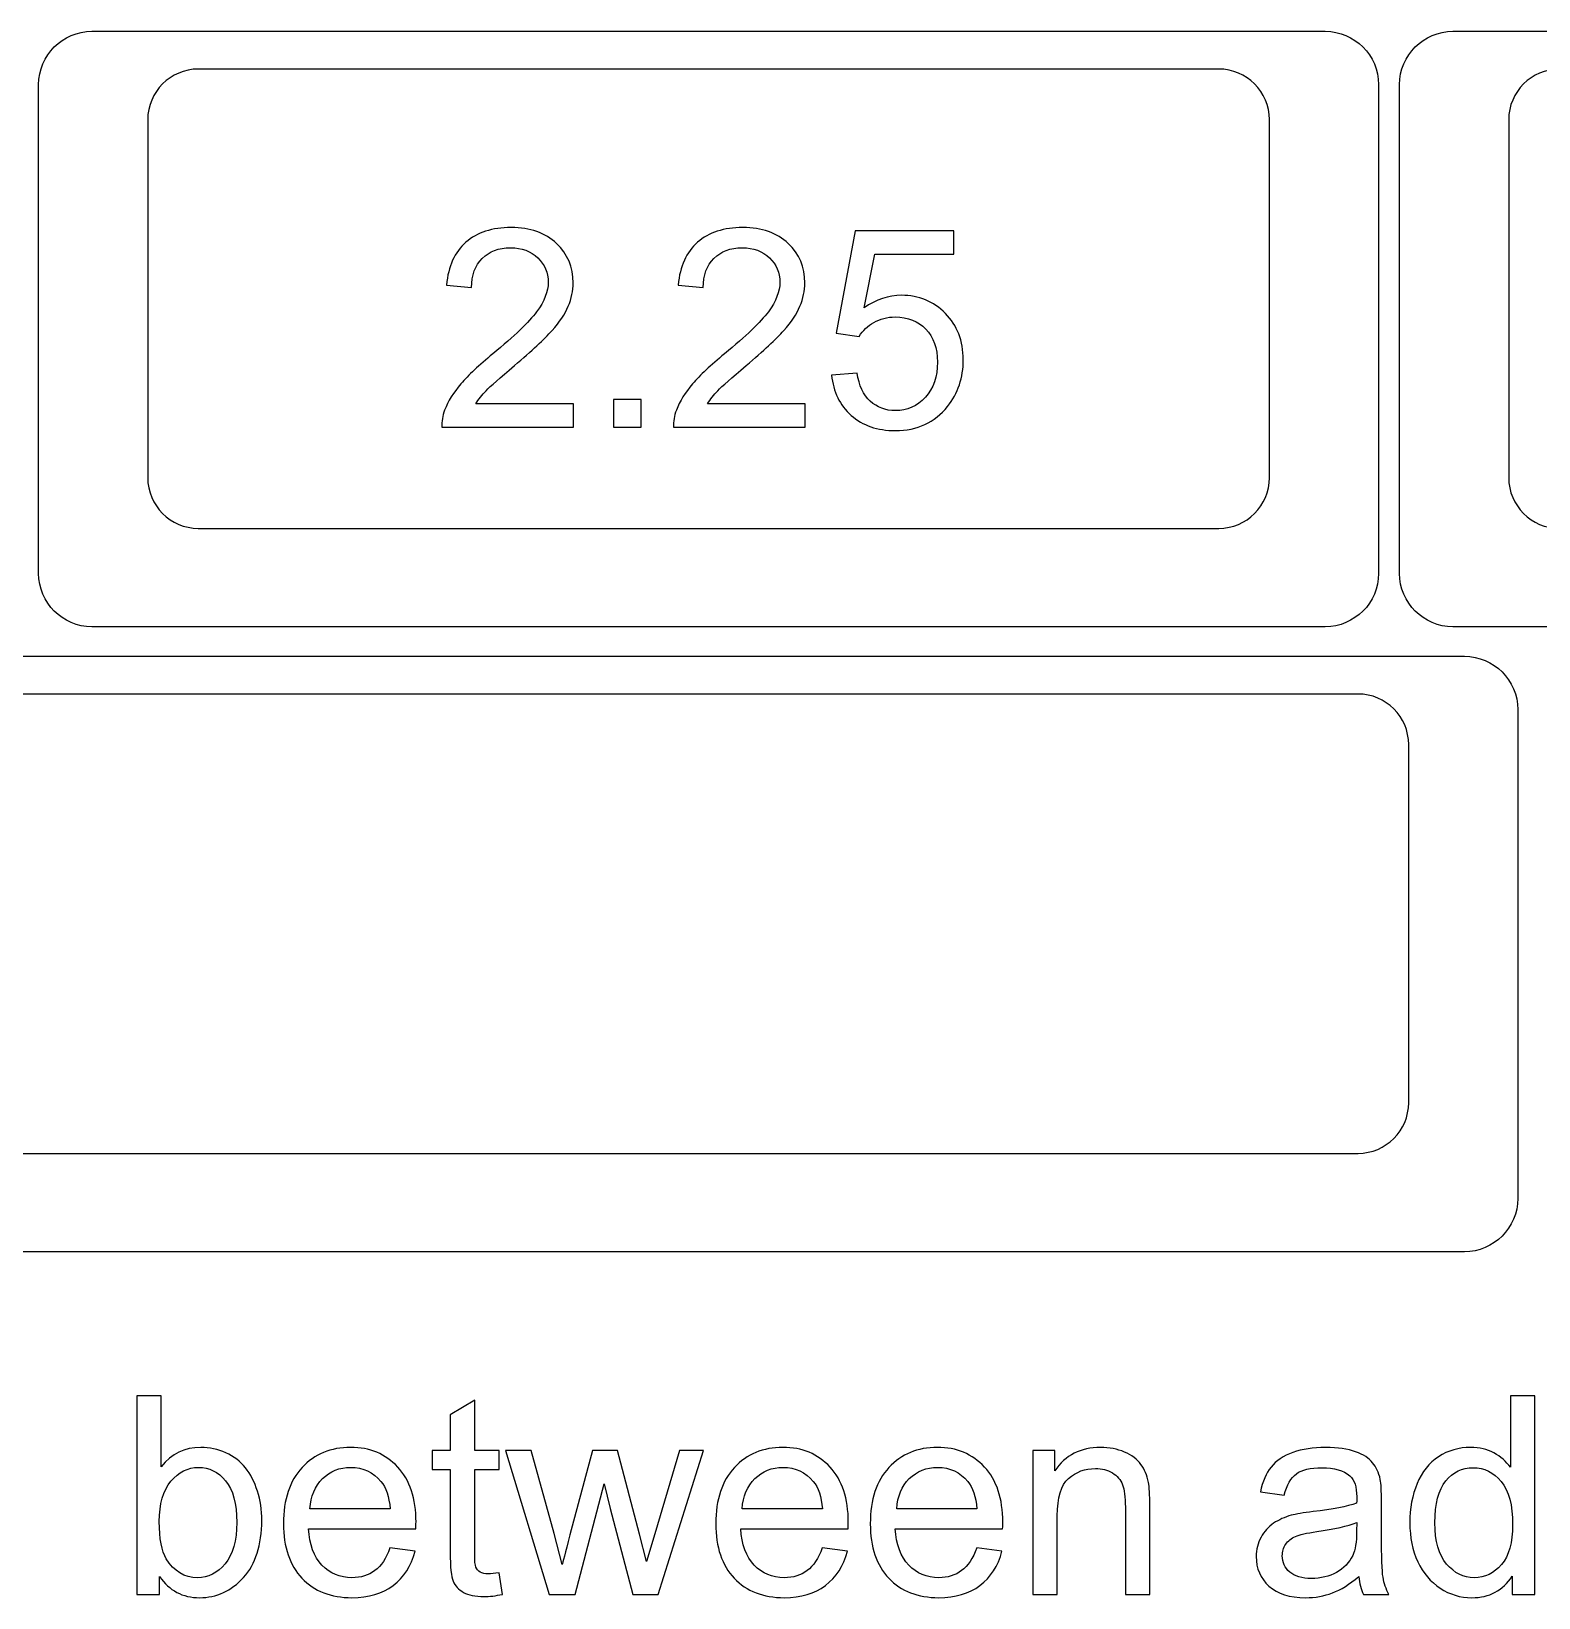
# Model space of a CAD drawing. Header units: millimetres. Extents: x -493 to 473, y -489 to 489.
# Drawn here: x 226.4 to 272.34, y 400.12 to 447.87 of the extents above; entities that cross this region are included whole.
import ezdxf

# ---------------------------------------------------------------- set-up
doc = ezdxf.new("R2010")
doc.units = ezdxf.units.MM
doc.header["$MEASUREMENT"] = 0
doc.layers.add('Layer 1', color=7, linetype='Continuous')

msp = doc.modelspace()

# ---------------------------------------------------------------- linework, layer by layer
at = {"layer": 'Layer 1', "color": 169}
for points in [[(228.251, 429.717), (228.251, 429.717), (265.8406, 429.717), (265.8406, 429.717), (265.8406, 429.717), (266.7338, 429.717), (267.4645, 430.4477), (267.4645, 431.3409), (267.4645, 431.3409), (267.4645, 431.3409), (267.4645, 446.2431), (267.4645, 446.2431), (267.4645, 446.2431), (267.4645, 447.1363), (266.7338, 447.867), (265.8406, 447.867), (265.8406, 447.867), (265.8406, 447.867), (228.251, 447.867), (228.251, 447.867), (228.251, 447.867), (227.3578, 447.867), (226.627, 447.1363), (226.627, 446.2431), (226.627, 446.2431), (226.627, 446.2431), (226.627, 431.3409), (226.627, 431.3409), (226.627, 431.3409), (226.627, 430.4477), (227.3578, 429.717), (228.251, 429.717)], [(269.7295, 429.717), (269.7295, 429.717), (311.8569, 429.717), (311.8569, 429.717), (311.8569, 429.717), (312.7501, 429.717), (313.4807, 430.4477), (313.4807, 431.3409), (313.4807, 431.3409), (313.4807, 431.3409), (313.4807, 446.2431), (313.4807, 446.2431), (313.4807, 446.2431), (313.4807, 447.1363), (312.7501, 447.867), (311.8569, 447.867), (311.8569, 447.867), (311.8569, 447.867), (269.7295, 447.867), (269.7295, 447.867), (269.7295, 447.867), (268.8363, 447.867), (268.1057, 447.1363), (268.1057, 446.2431), (268.1057, 446.2431), (268.1057, 446.2431), (268.1057, 431.3409), (268.1057, 431.3409), (268.1057, 431.3409), (268.1057, 430.4477), (268.8363, 429.717), (269.7295, 429.717)], [(159.8946, 410.667), (159.8946, 410.667), (270.0845, 410.667), (270.0845, 410.667), (270.0845, 410.667), (270.9774, 410.667), (271.7083, 411.3977), (271.7083, 412.2909), (271.7083, 412.2909), (271.7083, 412.2909), (271.7083, 427.1931), (271.7083, 427.1931), (271.7083, 427.1931), (271.7083, 428.0863), (270.9774, 428.817), (270.0845, 428.817), (270.0845, 428.817), (270.0845, 428.817), (159.8946, 428.817), (159.8946, 428.817), (159.8946, 428.817), (159.0018, 428.817), (158.2708, 428.0863), (158.2708, 427.1931), (158.2708, 427.1931), (158.2708, 427.1931), (158.2708, 412.2909), (158.2708, 412.2909), (158.2708, 412.2909), (158.2708, 411.3977), (159.0018, 410.667), (159.8946, 410.667)]]:
    msp.add_open_spline(points, degree=3, knots=[0, 0, 0, 0, 0.1111111, 0.1111111, 0.1111111, 0.1111111, 0.2222222, 0.2222222, 0.2222222, 0.2222222, 0.3333333, 0.3333333, 0.3333333, 0.3333333, 0.4444444, 0.4444444, 0.4444444, 0.4444444, 0.5555556, 0.5555556, 0.5555556, 0.5555556, 0.6666667, 0.6666667, 0.6666667, 0.6666667, 0.7777778, 0.7777778, 0.7777778, 0.7777778, 1, 1, 1, 1], dxfattribs=at)
at = {"layer": 'Layer 1', "color": 159}
for points in [[(231.4944, 446.717), (231.4944, 446.717), (262.5971, 446.717), (262.5971, 446.717), (262.5971, 446.717), (263.4455, 446.717), (264.1395, 446.023), (264.1395, 445.1747), (264.1395, 445.1747), (264.1395, 445.1747), (264.1395, 434.2594), (264.1395, 434.2594), (264.1395, 434.2594), (264.1395, 433.4111), (263.4455, 432.717), (262.5971, 432.717), (262.5971, 432.717), (262.5971, 432.717), (231.4944, 432.717), (231.4944, 432.717), (231.4944, 432.717), (230.646, 432.717), (229.9521, 433.4111), (229.9521, 434.2594), (229.9521, 434.2594), (229.9521, 434.2594), (229.9521, 445.1747), (229.9521, 445.1747), (229.9521, 445.1747), (229.9521, 446.023), (230.646, 446.717), (231.4944, 446.717)], [(272.9728, 446.717), (272.9728, 446.717), (308.6135, 446.717), (308.6135, 446.717), (308.6135, 446.717), (309.4618, 446.717), (310.1556, 446.023), (310.1556, 445.1747), (310.1556, 445.1747), (310.1556, 445.1747), (310.1556, 434.2594), (310.1556, 434.2594), (310.1556, 434.2594), (310.1556, 433.4111), (309.4618, 432.717), (308.6135, 432.717), (308.6135, 432.717), (308.6135, 432.717), (272.9728, 432.717), (272.9728, 432.717), (272.9728, 432.717), (272.1245, 432.717), (271.4307, 433.4111), (271.4307, 434.2594), (271.4307, 434.2594), (271.4307, 434.2594), (271.4307, 445.1747), (271.4307, 445.1747), (271.4307, 445.1747), (271.4307, 446.023), (272.1245, 446.717), (272.9728, 446.717)], [(163.1378, 427.667), (163.1378, 427.667), (266.8413, 427.667), (266.8413, 427.667), (266.8413, 427.667), (267.6889, 427.667), (268.3833, 426.973), (268.3833, 426.1247), (268.3833, 426.1247), (268.3833, 426.1247), (268.3833, 415.2094), (268.3833, 415.2094), (268.3833, 415.2094), (268.3833, 414.3611), (267.6889, 413.667), (266.8413, 413.667), (266.8413, 413.667), (266.8413, 413.667), (163.1378, 413.667), (163.1378, 413.667), (163.1378, 413.667), (162.2902, 413.667), (161.5958, 414.3611), (161.5958, 415.2094), (161.5958, 415.2094), (161.5958, 415.2094), (161.5958, 426.1247), (161.5958, 426.1247), (161.5958, 426.1247), (161.5958, 426.973), (162.2902, 427.667), (163.1378, 427.667)]]:
    msp.add_open_spline(points, degree=3, knots=[0, 0, 0, 0, 0.1111111, 0.1111111, 0.1111111, 0.1111111, 0.2222222, 0.2222222, 0.2222222, 0.2222222, 0.3333333, 0.3333333, 0.3333333, 0.3333333, 0.4444444, 0.4444444, 0.4444444, 0.4444444, 0.5555556, 0.5555556, 0.5555556, 0.5555556, 0.6666667, 0.6666667, 0.6666667, 0.6666667, 0.7777778, 0.7777778, 0.7777778, 0.7777778, 1, 1, 1, 1], dxfattribs=at)
at = {"layer": 'Layer 1', "color": 132}
for points, knots in [([(242.9277, 436.5098), (242.9277, 436.5098), (242.9277, 435.7986), (242.9277, 435.7986), (242.9277, 435.7986), (242.9277, 435.7986), (238.9145, 435.7986), (238.9145, 435.7986), (238.9145, 435.7986), (238.9089, 435.9778), (238.9385, 436.15), (239.002, 436.3165), (239.002, 436.3165), (239.105, 436.5888), (239.2701, 436.8583), (239.4973, 437.1222), (239.4973, 437.1222), (239.7245, 437.3861), (240.0491, 437.6909), (240.471, 438.0366), (240.471, 438.0366), (241.1271, 438.5771), (241.573, 439.0046), (241.8059, 439.3207), (241.8059, 439.3207), (242.0401, 439.6368), (242.1572, 439.9359), (242.1572, 440.2182), (242.1572, 440.2182), (242.1572, 440.5131), (242.0514, 440.7614), (241.8397, 440.9646), (241.8397, 440.9646), (241.6281, 441.1664), (241.3515, 441.268), (241.0114, 441.268), (241.0114, 441.268), (240.6516, 441.268), (240.3637, 441.1608), (240.1478, 440.9463), (240.1478, 440.9463), (239.9319, 440.7332), (239.8233, 440.4369), (239.8205, 440.0573), (239.8205, 440.0573), (239.8205, 440.0573), (239.0585, 440.1335), (239.0585, 440.1335), (239.0585, 440.1335), (239.1107, 440.7036), (239.3082, 441.1382), (239.6497, 441.4374), (239.6497, 441.4374), (239.9926, 441.7365), (240.4512, 441.8861), (241.0284, 441.8861), (241.0284, 441.8861), (241.6097, 441.8861), (242.0712, 441.7252), (242.4098, 441.4021), (242.4098, 441.4021), (242.7499, 441.0789), (242.9192, 440.6782), (242.9192, 440.2012), (242.9192, 440.2012), (242.9192, 439.9585), (242.8698, 439.72), (242.7697, 439.4858), (242.7697, 439.4858), (242.6709, 439.2502), (242.5058, 439.0032), (242.2758, 438.7436), (242.2758, 438.7436), (242.0444, 438.4853), (241.6619, 438.1283), (241.1285, 437.6768), (241.1285, 437.6768), (240.6812, 437.3014), (240.3934, 437.0474), (240.2664, 436.9134), (240.2664, 436.9134), (240.1394, 436.7793), (240.0349, 436.6453), (239.9517, 436.5098), (239.9517, 436.5098), (239.9517, 436.5098), (242.9277, 436.5098), (242.9277, 436.5098)], [0, 0, 0, 0, 0.0434783, 0.0434783, 0.0434783, 0.0434783, 0.0869565, 0.0869565, 0.0869565, 0.0869565, 0.1304348, 0.1304348, 0.1304348, 0.1304348, 0.173913, 0.173913, 0.173913, 0.173913, 0.2173913, 0.2173913, 0.2173913, 0.2173913, 0.2608696, 0.2608696, 0.2608696, 0.2608696, 0.3043478, 0.3043478, 0.3043478, 0.3043478, 0.3478261, 0.3478261, 0.3478261, 0.3478261, 0.3913043, 0.3913043, 0.3913043, 0.3913043, 0.4347826, 0.4347826, 0.4347826, 0.4347826, 0.4782609, 0.4782609, 0.4782609, 0.4782609, 0.5217391, 0.5217391, 0.5217391, 0.5217391, 0.5652174, 0.5652174, 0.5652174, 0.5652174, 0.6086957, 0.6086957, 0.6086957, 0.6086957, 0.6521739, 0.6521739, 0.6521739, 0.6521739, 0.6956522, 0.6956522, 0.6956522, 0.6956522, 0.7391304, 0.7391304, 0.7391304, 0.7391304, 0.7826087, 0.7826087, 0.7826087, 0.7826087, 0.826087, 0.826087, 0.826087, 0.826087, 0.8695652, 0.8695652, 0.8695652, 0.8695652, 0.9130435, 0.9130435, 0.9130435, 0.9130435, 1, 1, 1, 1]), ([(249.9888, 436.5098), (249.9888, 436.5098), (249.9888, 435.7986), (249.9888, 435.7986), (249.9888, 435.7986), (249.9888, 435.7986), (245.9756, 435.7986), (245.9756, 435.7986), (245.9756, 435.7986), (245.97, 435.9778), (245.9996, 436.15), (246.0631, 436.3165), (246.0631, 436.3165), (246.1661, 436.5888), (246.3312, 436.8583), (246.5584, 437.1222), (246.5584, 437.1222), (246.7856, 437.3861), (247.1102, 437.6909), (247.5321, 438.0366), (247.5321, 438.0366), (248.1882, 438.5771), (248.6341, 439.0046), (248.867, 439.3207), (248.867, 439.3207), (249.1012, 439.6368), (249.2183, 439.9359), (249.2183, 440.2182), (249.2183, 440.2182), (249.2183, 440.5131), (249.1125, 440.7614), (248.9008, 440.9646), (248.9008, 440.9646), (248.6892, 441.1664), (248.4126, 441.268), (248.0725, 441.268), (248.0725, 441.268), (247.7127, 441.268), (247.4248, 441.1608), (247.2089, 440.9463), (247.2089, 440.9463), (246.993, 440.7332), (246.8844, 440.4369), (246.8816, 440.0573), (246.8816, 440.0573), (246.8816, 440.0573), (246.1196, 440.1335), (246.1196, 440.1335), (246.1196, 440.1335), (246.1718, 440.7036), (246.3693, 441.1382), (246.7108, 441.4374), (246.7108, 441.4374), (247.0537, 441.7365), (247.5123, 441.8861), (248.0895, 441.8861), (248.0895, 441.8861), (248.6708, 441.8861), (249.1323, 441.7252), (249.4709, 441.4021), (249.4709, 441.4021), (249.811, 441.0789), (249.9803, 440.6782), (249.9803, 440.2012), (249.9803, 440.2012), (249.9803, 439.9585), (249.9309, 439.72), (249.8308, 439.4858), (249.8308, 439.4858), (249.732, 439.2502), (249.5669, 439.0032), (249.3369, 438.7436), (249.3369, 438.7436), (249.1055, 438.4853), (248.723, 438.1283), (248.1896, 437.6768), (248.1896, 437.6768), (247.7423, 437.3014), (247.4545, 437.0474), (247.3275, 436.9134), (247.3275, 436.9134), (247.2005, 436.7793), (247.096, 436.6453), (247.0128, 436.5098), (247.0128, 436.5098), (247.0128, 436.5098), (249.9888, 436.5098), (249.9888, 436.5098)], [0, 0, 0, 0, 0.0434783, 0.0434783, 0.0434783, 0.0434783, 0.0869565, 0.0869565, 0.0869565, 0.0869565, 0.1304348, 0.1304348, 0.1304348, 0.1304348, 0.173913, 0.173913, 0.173913, 0.173913, 0.2173913, 0.2173913, 0.2173913, 0.2173913, 0.2608696, 0.2608696, 0.2608696, 0.2608696, 0.3043478, 0.3043478, 0.3043478, 0.3043478, 0.3478261, 0.3478261, 0.3478261, 0.3478261, 0.3913043, 0.3913043, 0.3913043, 0.3913043, 0.4347826, 0.4347826, 0.4347826, 0.4347826, 0.4782609, 0.4782609, 0.4782609, 0.4782609, 0.5217391, 0.5217391, 0.5217391, 0.5217391, 0.5652174, 0.5652174, 0.5652174, 0.5652174, 0.6086957, 0.6086957, 0.6086957, 0.6086957, 0.6521739, 0.6521739, 0.6521739, 0.6521739, 0.6956522, 0.6956522, 0.6956522, 0.6956522, 0.7391304, 0.7391304, 0.7391304, 0.7391304, 0.7826087, 0.7826087, 0.7826087, 0.7826087, 0.826087, 0.826087, 0.826087, 0.826087, 0.8695652, 0.8695652, 0.8695652, 0.8695652, 0.9130435, 0.9130435, 0.9130435, 0.9130435, 1, 1, 1, 1]), ([(250.7945, 437.3903), (250.7945, 437.3903), (251.5734, 437.4496), (251.5734, 437.4496), (251.5734, 437.4496), (251.6313, 437.07), (251.7653, 436.785), (251.9742, 436.593), (251.9742, 436.593), (252.183, 436.4026), (252.4384, 436.3066), (252.739, 436.3066), (252.739, 436.3066), (253.1016, 436.3066), (253.405, 436.4421), (253.652, 436.7116), (253.652, 436.7116), (253.8975, 436.9825), (254.0203, 437.3409), (254.0203, 437.7868), (254.0203, 437.7868), (254.0203, 438.2116), (253.9032, 438.546), (253.6675, 438.7915), (253.6675, 438.7915), (253.4318, 439.0371), (253.12, 439.1598), (252.7319, 439.1598), (252.7319, 439.1598), (252.4906, 439.1598), (252.2747, 439.1048), (252.0828, 438.9947), (252.0828, 438.9947), (251.8923, 438.8847), (251.7428, 438.7422), (251.6327, 438.5672), (251.6327, 438.5672), (251.6327, 438.5672), (250.93, 438.6688), (250.93, 438.6688), (250.93, 438.6688), (250.93, 438.6688), (251.5142, 441.7845), (251.5142, 441.7845), (251.5142, 441.7845), (251.5142, 441.7845), (254.5198, 441.7845), (254.5198, 441.7845), (254.5198, 441.7845), (254.5198, 441.7845), (254.5198, 441.0733), (254.5198, 441.0733), (254.5198, 441.0733), (254.5198, 441.0733), (252.1082, 441.0733), (252.1082, 441.0733), (252.1082, 441.0733), (252.1082, 441.0733), (251.7851, 439.4378), (251.7851, 439.4378), (251.7851, 439.4378), (252.1477, 439.6932), (252.5287, 439.8202), (252.9267, 439.8202), (252.9267, 439.8202), (253.4544, 439.8202), (253.9003, 439.6368), (254.263, 439.2699), (254.263, 439.2699), (254.6256, 438.903), (254.8077, 438.4317), (254.8077, 437.856), (254.8077, 437.856), (254.8077, 437.3071), (254.6482, 436.8329), (254.3293, 436.4336), (254.3293, 436.4336), (253.9413, 435.9425), (253.4107, 435.697), (252.739, 435.697), (252.739, 435.697), (252.1887, 435.697), (251.7399, 435.8522), (251.3914, 436.1613), (251.3914, 436.1613), (251.0429, 436.4703), (250.8439, 436.8795), (250.7945, 437.3903)], [0, 0, 0, 0, 0.0434783, 0.0434783, 0.0434783, 0.0434783, 0.0869565, 0.0869565, 0.0869565, 0.0869565, 0.1304348, 0.1304348, 0.1304348, 0.1304348, 0.173913, 0.173913, 0.173913, 0.173913, 0.2173913, 0.2173913, 0.2173913, 0.2173913, 0.2608696, 0.2608696, 0.2608696, 0.2608696, 0.3043478, 0.3043478, 0.3043478, 0.3043478, 0.3478261, 0.3478261, 0.3478261, 0.3478261, 0.3913043, 0.3913043, 0.3913043, 0.3913043, 0.4347826, 0.4347826, 0.4347826, 0.4347826, 0.4782609, 0.4782609, 0.4782609, 0.4782609, 0.5217391, 0.5217391, 0.5217391, 0.5217391, 0.5652174, 0.5652174, 0.5652174, 0.5652174, 0.6086957, 0.6086957, 0.6086957, 0.6086957, 0.6521739, 0.6521739, 0.6521739, 0.6521739, 0.6956522, 0.6956522, 0.6956522, 0.6956522, 0.7391304, 0.7391304, 0.7391304, 0.7391304, 0.7826087, 0.7826087, 0.7826087, 0.7826087, 0.826087, 0.826087, 0.826087, 0.826087, 0.8695652, 0.8695652, 0.8695652, 0.8695652, 0.9130435, 0.9130435, 0.9130435, 0.9130435, 1, 1, 1, 1]), ([(244.1483, 435.7986), (244.1483, 435.7986), (244.1483, 436.6453), (244.1483, 436.6453), (244.1483, 436.6453), (244.1483, 436.6453), (244.9949, 436.6453), (244.9949, 436.6453), (244.9949, 436.6453), (244.9949, 436.6453), (244.9949, 435.7986), (244.9949, 435.7986), (244.9949, 435.7986), (244.9949, 435.7986), (244.1483, 435.7986), (244.1483, 435.7986)], [0, 0, 0, 0, 0.2, 0.2, 0.2, 0.2, 0.4, 0.4, 0.4, 0.4, 0.6, 0.6, 0.6, 0.6, 1, 1, 1, 1])]:
    msp.add_open_spline(points, degree=3, knots=knots, dxfattribs=at)
at = {"layer": 'Layer 1', "color": 250}
for points, knots in [([(230.3127, 400.2163), (230.3127, 400.2163), (229.6184, 400.2163), (229.6184, 400.2163), (229.6184, 400.2163), (229.6184, 400.2163), (229.6184, 406.2784), (229.6184, 406.2784), (229.6184, 406.2784), (229.6184, 406.2784), (230.3635, 406.2784), (230.3635, 406.2784), (230.3635, 406.2784), (230.3635, 406.2784), (230.3635, 404.1152), (230.3635, 404.1152), (230.3635, 404.1152), (230.6782, 404.5075), (231.0789, 404.7036), (231.5672, 404.7036), (231.5672, 404.7036), (231.8367, 404.7036), (232.0935, 404.65), (232.3348, 404.5413), (232.3348, 404.5413), (232.5761, 404.4327), (232.7736, 404.2789), (232.9303, 404.0827), (232.9303, 404.0827), (233.0855, 403.8852), (233.2083, 403.6481), (233.2958, 403.3701), (233.2958, 403.3701), (233.3847, 403.0935), (233.4284, 402.7958), (233.4284, 402.4797), (233.4284, 402.4797), (233.4284, 401.729), (233.2421, 401.1476), (232.871, 400.7384), (232.871, 400.7384), (232.4985, 400.3278), (232.0526, 400.1232), (231.5319, 400.1232), (231.5319, 400.1232), (231.014, 400.1232), (230.6076, 400.3391), (230.3127, 400.7695), (230.3127, 400.7695), (230.3127, 400.7695), (230.3127, 400.2163), (230.3127, 400.2163)], [0, 0, 0, 0, 0.0714286, 0.0714286, 0.0714286, 0.0714286, 0.1428571, 0.1428571, 0.1428571, 0.1428571, 0.2142857, 0.2142857, 0.2142857, 0.2142857, 0.2857143, 0.2857143, 0.2857143, 0.2857143, 0.3571429, 0.3571429, 0.3571429, 0.3571429, 0.4285714, 0.4285714, 0.4285714, 0.4285714, 0.5, 0.5, 0.5, 0.5, 0.5714286, 0.5714286, 0.5714286, 0.5714286, 0.6428571, 0.6428571, 0.6428571, 0.6428571, 0.7142857, 0.7142857, 0.7142857, 0.7142857, 0.7857143, 0.7857143, 0.7857143, 0.7857143, 0.8571429, 0.8571429, 0.8571429, 0.8571429, 1, 1, 1, 1]), ([(240.6616, 400.8809), (240.6616, 400.8809), (240.7632, 400.2234), (240.7632, 400.2234), (240.7632, 400.2234), (240.5544, 400.1796), (240.3667, 400.157), (240.203, 400.157), (240.203, 400.157), (239.9335, 400.157), (239.7246, 400.1994), (239.5751, 400.2854), (239.5751, 400.2854), (239.4269, 400.3715), (239.3225, 400.483), (239.2618, 400.6227), (239.2618, 400.6227), (239.2011, 400.7624), (239.1715, 401.0559), (239.1715, 401.5032), (239.1715, 401.5032), (239.1715, 401.5032), (239.1715, 404.0347), (239.1715, 404.0347), (239.1715, 404.0347), (239.1715, 404.0347), (238.6212, 404.0347), (238.6212, 404.0347), (238.6212, 404.0347), (238.6212, 404.0347), (238.6212, 404.6105), (238.6212, 404.6105), (238.6212, 404.6105), (238.6212, 404.6105), (239.1715, 404.6105), (239.1715, 404.6105), (239.1715, 404.6105), (239.1715, 404.6105), (239.1715, 405.697), (239.1715, 405.697), (239.1715, 405.697), (239.1715, 405.697), (239.9166, 406.1443), (239.9166, 406.1443), (239.9166, 406.1443), (239.9166, 406.1443), (239.9166, 404.6105), (239.9166, 404.6105), (239.9166, 404.6105), (239.9166, 404.6105), (240.6616, 404.6105), (240.6616, 404.6105), (240.6616, 404.6105), (240.6616, 404.6105), (240.6616, 404.0347), (240.6616, 404.0347), (240.6616, 404.0347), (240.6616, 404.0347), (239.9166, 404.0347), (239.9166, 404.0347), (239.9166, 404.0347), (239.9166, 404.0347), (239.9166, 401.4609), (239.9166, 401.4609), (239.9166, 401.4609), (239.9166, 401.2478), (239.9293, 401.1109), (239.9561, 401.0503), (239.9561, 401.0503), (239.9815, 400.9896), (240.0238, 400.9416), (240.0831, 400.9049), (240.0831, 400.9049), (240.1423, 400.8696), (240.227, 400.8513), (240.3371, 400.8513), (240.3371, 400.8513), (240.4189, 400.8513), (240.5276, 400.8612), (240.6616, 400.8809)], [0, 0, 0, 0, 0.047619, 0.047619, 0.047619, 0.047619, 0.0952381, 0.0952381, 0.0952381, 0.0952381, 0.1428571, 0.1428571, 0.1428571, 0.1428571, 0.1904762, 0.1904762, 0.1904762, 0.1904762, 0.2380952, 0.2380952, 0.2380952, 0.2380952, 0.2857143, 0.2857143, 0.2857143, 0.2857143, 0.3333333, 0.3333333, 0.3333333, 0.3333333, 0.3809524, 0.3809524, 0.3809524, 0.3809524, 0.4285714, 0.4285714, 0.4285714, 0.4285714, 0.4761905, 0.4761905, 0.4761905, 0.4761905, 0.5238095, 0.5238095, 0.5238095, 0.5238095, 0.5714286, 0.5714286, 0.5714286, 0.5714286, 0.6190476, 0.6190476, 0.6190476, 0.6190476, 0.6666667, 0.6666667, 0.6666667, 0.6666667, 0.7142857, 0.7142857, 0.7142857, 0.7142857, 0.7619048, 0.7619048, 0.7619048, 0.7619048, 0.8095238, 0.8095238, 0.8095238, 0.8095238, 0.8571429, 0.8571429, 0.8571429, 0.8571429, 0.9047619, 0.9047619, 0.9047619, 0.9047619, 1, 1, 1, 1]), ([(271.5349, 400.2163), (271.5349, 400.2163), (271.5349, 400.7737), (271.5349, 400.7737), (271.5349, 400.7737), (271.2569, 400.3405), (270.8477, 400.1232), (270.3072, 400.1232), (270.3072, 400.1232), (269.9573, 400.1232), (269.6356, 400.2191), (269.3435, 400.4124), (269.3435, 400.4124), (269.05, 400.6044), (268.8228, 400.8739), (268.6605, 401.2182), (268.6605, 401.2182), (268.4996, 401.5639), (268.4192, 401.9604), (268.4192, 402.4091), (268.4192, 402.4091), (268.4192, 402.8466), (268.4926, 403.2431), (268.6379, 403.6001), (268.6379, 403.6001), (268.7847, 403.9557), (269.0034, 404.2295), (269.2955, 404.4186), (269.2955, 404.4186), (269.5862, 404.6091), (269.9136, 404.7036), (270.2734, 404.7036), (270.2734, 404.7036), (270.5387, 404.7036), (270.7743, 404.6472), (270.9803, 404.5357), (270.9803, 404.5357), (271.1864, 404.4242), (271.3543, 404.2774), (271.4841, 404.0982), (271.4841, 404.0982), (271.4841, 404.0982), (271.4841, 406.2784), (271.4841, 406.2784), (271.4841, 406.2784), (271.4841, 406.2784), (272.2292, 406.2784), (272.2292, 406.2784), (272.2292, 406.2784), (272.2292, 406.2784), (272.2292, 400.2163), (272.2292, 400.2163), (272.2292, 400.2163), (272.2292, 400.2163), (271.5349, 400.2163), (271.5349, 400.2163)], [0, 0, 0, 0, 0.0666667, 0.0666667, 0.0666667, 0.0666667, 0.1333333, 0.1333333, 0.1333333, 0.1333333, 0.2, 0.2, 0.2, 0.2, 0.2666667, 0.2666667, 0.2666667, 0.2666667, 0.3333333, 0.3333333, 0.3333333, 0.3333333, 0.4, 0.4, 0.4, 0.4, 0.4666667, 0.4666667, 0.4666667, 0.4666667, 0.5333333, 0.5333333, 0.5333333, 0.5333333, 0.6, 0.6, 0.6, 0.6, 0.6666667, 0.6666667, 0.6666667, 0.6666667, 0.7333333, 0.7333333, 0.7333333, 0.7333333, 0.8, 0.8, 0.8, 0.8, 0.8666667, 0.8666667, 0.8666667, 0.8666667, 1, 1, 1, 1]), ([(237.3329, 401.6387), (237.3329, 401.6387), (238.1033, 401.5371), (238.1033, 401.5371), (238.1033, 401.5371), (237.9834, 401.0898), (237.759, 400.7412), (237.4316, 400.4943), (237.4316, 400.4943), (237.1043, 400.2473), (236.6866, 400.1232), (236.1772, 400.1232), (236.1772, 400.1232), (235.5365, 400.1232), (235.0285, 400.3207), (234.6532, 400.7158), (234.6532, 400.7158), (234.2778, 401.1095), (234.0902, 401.6641), (234.0902, 402.3767), (234.0902, 402.3767), (234.0902, 403.1133), (234.2793, 403.6862), (234.6588, 404.0926), (234.6588, 404.0926), (235.0384, 404.5004), (235.5309, 404.7036), (236.1363, 404.7036), (236.1363, 404.7036), (236.7219, 404.7036), (237.2002, 404.5046), (237.5713, 404.1053), (237.5713, 404.1053), (237.9425, 403.706), (238.1287, 403.1443), (238.1287, 402.4204), (238.1287, 402.4204), (238.1287, 402.3767), (238.1273, 402.3104), (238.1245, 402.2229), (238.1245, 402.2229), (238.1245, 402.2229), (234.8522, 402.2229), (234.8522, 402.2229), (234.8522, 402.2229), (234.8804, 401.7417), (235.0158, 401.372), (235.2614, 401.1166), (235.2614, 401.1166), (235.5055, 400.8612), (235.8117, 400.7328), (236.1772, 400.7328), (236.1772, 400.7328), (236.4495, 400.7328), (236.6824, 400.8047), (236.8743, 400.9487), (236.8743, 400.9487), (237.0676, 401.0926), (237.22, 401.3226), (237.3329, 401.6387)], [0, 0, 0, 0, 0.0625, 0.0625, 0.0625, 0.0625, 0.125, 0.125, 0.125, 0.125, 0.1875, 0.1875, 0.1875, 0.1875, 0.25, 0.25, 0.25, 0.25, 0.3125, 0.3125, 0.3125, 0.3125, 0.375, 0.375, 0.375, 0.375, 0.4375, 0.4375, 0.4375, 0.4375, 0.5, 0.5, 0.5, 0.5, 0.5625, 0.5625, 0.5625, 0.5625, 0.625, 0.625, 0.625, 0.625, 0.6875, 0.6875, 0.6875, 0.6875, 0.75, 0.75, 0.75, 0.75, 0.8125, 0.8125, 0.8125, 0.8125, 0.875, 0.875, 0.875, 0.875, 1, 1, 1, 1]), ([(242.187, 400.2163), (242.187, 400.2163), (240.8592, 404.6105), (240.8592, 404.6105), (240.8592, 404.6105), (240.8592, 404.6105), (241.6381, 404.6105), (241.6381, 404.6105), (241.6381, 404.6105), (241.6381, 404.6105), (242.3394, 402.0747), (242.3394, 402.0747), (242.3394, 402.0747), (242.3394, 402.0747), (242.5878, 401.1307), (242.5878, 401.1307), (242.5878, 401.1307), (242.5976, 401.1773), (242.6738, 401.4792), (242.815, 402.0366), (242.815, 402.0366), (242.815, 402.0366), (243.5106, 404.6105), (243.5106, 404.6105), (243.5106, 404.6105), (243.5106, 404.6105), (244.274, 404.6105), (244.274, 404.6105), (244.274, 404.6105), (244.274, 404.6105), (244.9358, 402.0592), (244.9358, 402.0592), (244.9358, 402.0592), (244.9358, 402.0592), (245.1517, 401.2224), (245.1517, 401.2224), (245.1517, 401.2224), (245.1517, 401.2224), (245.4043, 402.0705), (245.4043, 402.0705), (245.4043, 402.0705), (245.4043, 402.0705), (246.1635, 404.6105), (246.1635, 404.6105), (246.1635, 404.6105), (246.1635, 404.6105), (246.8874, 404.6105), (246.8874, 404.6105), (246.8874, 404.6105), (246.8874, 404.6105), (245.5087, 400.2163), (245.5087, 400.2163), (245.5087, 400.2163), (245.5087, 400.2163), (244.7383, 400.2163), (244.7383, 400.2163), (244.7383, 400.2163), (244.7383, 400.2163), (244.0412, 402.8452), (244.0412, 402.8452), (244.0412, 402.8452), (244.0412, 402.8452), (243.8648, 403.5973), (243.8648, 403.5973), (243.8648, 403.5973), (243.8648, 403.5973), (242.9758, 400.2163), (242.9758, 400.2163), (242.9758, 400.2163), (242.9758, 400.2163), (242.187, 400.2163), (242.187, 400.2163)], [0, 0, 0, 0, 0.0526316, 0.0526316, 0.0526316, 0.0526316, 0.1052632, 0.1052632, 0.1052632, 0.1052632, 0.1578947, 0.1578947, 0.1578947, 0.1578947, 0.2105263, 0.2105263, 0.2105263, 0.2105263, 0.2631579, 0.2631579, 0.2631579, 0.2631579, 0.3157895, 0.3157895, 0.3157895, 0.3157895, 0.3684211, 0.3684211, 0.3684211, 0.3684211, 0.4210526, 0.4210526, 0.4210526, 0.4210526, 0.4736842, 0.4736842, 0.4736842, 0.4736842, 0.5263158, 0.5263158, 0.5263158, 0.5263158, 0.5789474, 0.5789474, 0.5789474, 0.5789474, 0.6315789, 0.6315789, 0.6315789, 0.6315789, 0.6842105, 0.6842105, 0.6842105, 0.6842105, 0.7368421, 0.7368421, 0.7368421, 0.7368421, 0.7894737, 0.7894737, 0.7894737, 0.7894737, 0.8421053, 0.8421053, 0.8421053, 0.8421053, 0.8947368, 0.8947368, 0.8947368, 0.8947368, 1, 1, 1, 1]), ([(250.5083, 401.6387), (250.5083, 401.6387), (251.2787, 401.5371), (251.2787, 401.5371), (251.2787, 401.5371), (251.1588, 401.0898), (250.9344, 400.7412), (250.607, 400.4943), (250.607, 400.4943), (250.2797, 400.2473), (249.862, 400.1232), (249.3526, 400.1232), (249.3526, 400.1232), (248.7119, 400.1232), (248.2039, 400.3207), (247.8286, 400.7158), (247.8286, 400.7158), (247.4532, 401.1095), (247.2656, 401.6641), (247.2656, 402.3767), (247.2656, 402.3767), (247.2656, 403.1133), (247.4547, 403.6862), (247.8342, 404.0926), (247.8342, 404.0926), (248.2138, 404.5004), (248.7063, 404.7036), (249.3117, 404.7036), (249.3117, 404.7036), (249.8973, 404.7036), (250.3756, 404.5046), (250.7467, 404.1053), (250.7467, 404.1053), (251.1179, 403.706), (251.3041, 403.1443), (251.3041, 402.4204), (251.3041, 402.4204), (251.3041, 402.3767), (251.3027, 402.3104), (251.2999, 402.2229), (251.2999, 402.2229), (251.2999, 402.2229), (248.0276, 402.2229), (248.0276, 402.2229), (248.0276, 402.2229), (248.0558, 401.7417), (248.1912, 401.372), (248.4368, 401.1166), (248.4368, 401.1166), (248.6809, 400.8612), (248.9871, 400.7328), (249.3526, 400.7328), (249.3526, 400.7328), (249.6249, 400.7328), (249.8578, 400.8047), (250.0497, 400.9487), (250.0497, 400.9487), (250.243, 401.0926), (250.3954, 401.3226), (250.5083, 401.6387)], [0, 0, 0, 0, 0.0625, 0.0625, 0.0625, 0.0625, 0.125, 0.125, 0.125, 0.125, 0.1875, 0.1875, 0.1875, 0.1875, 0.25, 0.25, 0.25, 0.25, 0.3125, 0.3125, 0.3125, 0.3125, 0.375, 0.375, 0.375, 0.375, 0.4375, 0.4375, 0.4375, 0.4375, 0.5, 0.5, 0.5, 0.5, 0.5625, 0.5625, 0.5625, 0.5625, 0.625, 0.625, 0.625, 0.625, 0.6875, 0.6875, 0.6875, 0.6875, 0.75, 0.75, 0.75, 0.75, 0.8125, 0.8125, 0.8125, 0.8125, 0.875, 0.875, 0.875, 0.875, 1, 1, 1, 1]), ([(255.2171, 401.6387), (255.2171, 401.6387), (255.9875, 401.5371), (255.9875, 401.5371), (255.9875, 401.5371), (255.8676, 401.0898), (255.6432, 400.7412), (255.3158, 400.4943), (255.3158, 400.4943), (254.9885, 400.2473), (254.5708, 400.1232), (254.0614, 400.1232), (254.0614, 400.1232), (253.4207, 400.1232), (252.9127, 400.3207), (252.5374, 400.7158), (252.5374, 400.7158), (252.162, 401.1095), (251.9744, 401.6641), (251.9744, 402.3767), (251.9744, 402.3767), (251.9744, 403.1133), (252.1635, 403.6862), (252.543, 404.0926), (252.543, 404.0926), (252.9226, 404.5004), (253.4151, 404.7036), (254.0205, 404.7036), (254.0205, 404.7036), (254.6061, 404.7036), (255.0844, 404.5046), (255.4555, 404.1053), (255.4555, 404.1053), (255.8267, 403.706), (256.0129, 403.1443), (256.0129, 402.4204), (256.0129, 402.4204), (256.0129, 402.3767), (256.0115, 402.3104), (256.0087, 402.2229), (256.0087, 402.2229), (256.0087, 402.2229), (252.7364, 402.2229), (252.7364, 402.2229), (252.7364, 402.2229), (252.7646, 401.7417), (252.9, 401.372), (253.1456, 401.1166), (253.1456, 401.1166), (253.3897, 400.8612), (253.6959, 400.7328), (254.0614, 400.7328), (254.0614, 400.7328), (254.3337, 400.7328), (254.5666, 400.8047), (254.7585, 400.9487), (254.7585, 400.9487), (254.9518, 401.0926), (255.1042, 401.3226), (255.2171, 401.6387)], [0, 0, 0, 0, 0.0625, 0.0625, 0.0625, 0.0625, 0.125, 0.125, 0.125, 0.125, 0.1875, 0.1875, 0.1875, 0.1875, 0.25, 0.25, 0.25, 0.25, 0.3125, 0.3125, 0.3125, 0.3125, 0.375, 0.375, 0.375, 0.375, 0.4375, 0.4375, 0.4375, 0.4375, 0.5, 0.5, 0.5, 0.5, 0.5625, 0.5625, 0.5625, 0.5625, 0.625, 0.625, 0.625, 0.625, 0.6875, 0.6875, 0.6875, 0.6875, 0.75, 0.75, 0.75, 0.75, 0.8125, 0.8125, 0.8125, 0.8125, 0.875, 0.875, 0.875, 0.875, 1, 1, 1, 1]), ([(256.9287, 400.2163), (256.9287, 400.2163), (256.9287, 404.6105), (256.9287, 404.6105), (256.9287, 404.6105), (256.9287, 404.6105), (257.5976, 404.6105), (257.5976, 404.6105), (257.5976, 404.6105), (257.5976, 404.6105), (257.5976, 403.9868), (257.5976, 403.9868), (257.5976, 403.9868), (257.9193, 404.4651), (258.385, 404.7036), (258.9931, 404.7036), (258.9931, 404.7036), (259.2584, 404.7036), (259.5011, 404.6556), (259.7227, 404.5611), (259.7227, 404.5611), (259.9442, 404.4665), (260.1107, 404.3409), (260.2208, 404.1871), (260.2208, 404.1871), (260.3309, 404.0333), (260.4085, 403.8499), (260.4522, 403.6382), (260.4522, 403.6382), (260.479, 403.4999), (260.4931, 403.2586), (260.4931, 402.9143), (260.4931, 402.9143), (260.4931, 402.9143), (260.4931, 400.2163), (260.4931, 400.2163), (260.4931, 400.2163), (260.4931, 400.2163), (259.7481, 400.2163), (259.7481, 400.2163), (259.7481, 400.2163), (259.7481, 400.2163), (259.7481, 402.8861), (259.7481, 402.8861), (259.7481, 402.8861), (259.7481, 403.1895), (259.7199, 403.4167), (259.662, 403.5663), (259.662, 403.5663), (259.6041, 403.7158), (259.5011, 403.8358), (259.3544, 403.9261), (259.3544, 403.9261), (259.2076, 404.015), (259.0341, 404.0601), (258.8365, 404.0601), (258.8365, 404.0601), (258.5204, 404.0601), (258.2481, 403.9599), (258.0181, 403.7582), (258.0181, 403.7582), (257.7881, 403.5578), (257.6738, 403.1754), (257.6738, 402.6138), (257.6738, 402.6138), (257.6738, 402.6138), (257.6738, 400.2163), (257.6738, 400.2163), (257.6738, 400.2163), (257.6738, 400.2163), (256.9287, 400.2163), (256.9287, 400.2163)], [0, 0, 0, 0, 0.0526316, 0.0526316, 0.0526316, 0.0526316, 0.1052632, 0.1052632, 0.1052632, 0.1052632, 0.1578947, 0.1578947, 0.1578947, 0.1578947, 0.2105263, 0.2105263, 0.2105263, 0.2105263, 0.2631579, 0.2631579, 0.2631579, 0.2631579, 0.3157895, 0.3157895, 0.3157895, 0.3157895, 0.3684211, 0.3684211, 0.3684211, 0.3684211, 0.4210526, 0.4210526, 0.4210526, 0.4210526, 0.4736842, 0.4736842, 0.4736842, 0.4736842, 0.5263158, 0.5263158, 0.5263158, 0.5263158, 0.5789474, 0.5789474, 0.5789474, 0.5789474, 0.6315789, 0.6315789, 0.6315789, 0.6315789, 0.6842105, 0.6842105, 0.6842105, 0.6842105, 0.7368421, 0.7368421, 0.7368421, 0.7368421, 0.7894737, 0.7894737, 0.7894737, 0.7894737, 0.8421053, 0.8421053, 0.8421053, 0.8421053, 0.8947368, 0.8947368, 0.8947368, 0.8947368, 1, 1, 1, 1]), ([(266.86, 400.7666), (266.5834, 400.531), (266.3167, 400.3659), (266.0613, 400.2685), (266.0613, 400.2685), (265.8059, 400.1711), (265.5321, 400.1232), (265.2386, 400.1232), (265.2386, 400.1232), (264.756, 400.1232), (264.3849, 400.2403), (264.1253, 400.4759), (264.1253, 400.4759), (263.8656, 400.7102), (263.7358, 401.0107), (263.7358, 401.3762), (263.7358, 401.3762), (263.7358, 401.5907), (263.7852, 401.7869), (263.8826, 401.9647), (263.8826, 401.9647), (263.9813, 402.1425), (264.1097, 402.2836), (264.2678, 402.3908), (264.2678, 402.3908), (264.4272, 402.498), (264.605, 402.5799), (264.804, 402.6349), (264.804, 402.6349), (264.9508, 402.673), (265.1723, 402.7097), (265.4672, 402.7464), (265.4672, 402.7464), (266.0683, 402.817), (266.5128, 402.903), (266.7965, 403.0018), (266.7965, 403.0018), (266.7993, 403.1034), (266.8007, 403.1683), (266.8007, 403.1951), (266.8007, 403.1951), (266.8007, 403.4971), (266.7302, 403.7102), (266.589, 403.8344), (266.589, 403.8344), (266.3985, 404.0023), (266.1149, 404.0855), (265.7396, 404.0855), (265.7396, 404.0855), (265.3882, 404.0855), (265.1286, 404.0234), (264.962, 403.9007), (264.962, 403.9007), (264.7941, 403.7779), (264.6714, 403.5606), (264.5909, 403.2473), (264.5909, 403.2473), (264.5909, 403.2473), (263.8628, 403.3489), (263.8628, 403.3489), (263.8628, 403.3489), (263.9291, 403.6608), (264.0378, 403.9134), (264.1902, 404.1053), (264.1902, 404.1053), (264.3426, 404.2972), (264.5627, 404.444), (264.8506, 404.5484), (264.8506, 404.5484), (265.137, 404.6514), (265.4715, 404.7036), (265.8496, 404.7036), (265.8496, 404.7036), (266.225, 404.7036), (266.5312, 404.6599), (266.7668, 404.571), (266.7668, 404.571), (267.0011, 404.4821), (267.1746, 404.372), (267.2847, 404.2379), (267.2847, 404.2379), (267.3948, 404.1039), (267.4724, 403.9345), (267.5175, 403.7299), (267.5175, 403.7299), (267.5415, 403.6029), (267.5542, 403.3743), (267.5542, 403.0456), (267.5542, 403.0456), (267.5542, 403.0456), (267.5542, 402.0578), (267.5542, 402.0578), (267.5542, 402.0578), (267.5542, 401.3678), (267.5698, 400.9317), (267.6008, 400.7469), (267.6008, 400.7469), (267.6304, 400.562), (267.6925, 400.3856), (267.7828, 400.2163), (267.7828, 400.2163), (267.7828, 400.2163), (267.0039, 400.2163), (267.0039, 400.2163), (267.0039, 400.2163), (266.9291, 400.3729), (266.8811, 400.5564), (266.86, 400.7666)], [0, 0, 0, 0, 0.0357143, 0.0357143, 0.0357143, 0.0357143, 0.0714286, 0.0714286, 0.0714286, 0.0714286, 0.1071429, 0.1071429, 0.1071429, 0.1071429, 0.1428571, 0.1428571, 0.1428571, 0.1428571, 0.1785714, 0.1785714, 0.1785714, 0.1785714, 0.2142857, 0.2142857, 0.2142857, 0.2142857, 0.25, 0.25, 0.25, 0.25, 0.2857143, 0.2857143, 0.2857143, 0.2857143, 0.3214286, 0.3214286, 0.3214286, 0.3214286, 0.3571429, 0.3571429, 0.3571429, 0.3571429, 0.3928571, 0.3928571, 0.3928571, 0.3928571, 0.4285714, 0.4285714, 0.4285714, 0.4285714, 0.4642857, 0.4642857, 0.4642857, 0.4642857, 0.5, 0.5, 0.5, 0.5, 0.5357143, 0.5357143, 0.5357143, 0.5357143, 0.5714286, 0.5714286, 0.5714286, 0.5714286, 0.6071429, 0.6071429, 0.6071429, 0.6071429, 0.6428571, 0.6428571, 0.6428571, 0.6428571, 0.6785714, 0.6785714, 0.6785714, 0.6785714, 0.7142857, 0.7142857, 0.7142857, 0.7142857, 0.75, 0.75, 0.75, 0.75, 0.7857143, 0.7857143, 0.7857143, 0.7857143, 0.8214286, 0.8214286, 0.8214286, 0.8214286, 0.8571429, 0.8571429, 0.8571429, 0.8571429, 0.8928571, 0.8928571, 0.8928571, 0.8928571, 0.9285714, 0.9285714, 0.9285714, 0.9285714, 1, 1, 1, 1]), ([(230.3042, 402.4458), (230.3042, 401.9209), (230.3762, 401.5413), (230.5187, 401.3071), (230.5187, 401.3071), (230.753, 400.9247), (231.069, 400.7328), (231.4684, 400.7328), (231.4684, 400.7328), (231.7943, 400.7328), (232.0752, 400.8739), (232.3108, 401.1561), (232.3108, 401.1561), (232.5479, 401.4383), (232.6664, 401.8588), (232.6664, 402.4176), (232.6664, 402.4176), (232.6664, 402.9905), (232.5535, 403.4124), (232.3263, 403.6848), (232.3263, 403.6848), (232.0991, 403.9571), (231.824, 404.094), (231.5022, 404.094), (231.5022, 404.094), (231.1763, 404.094), (230.8955, 403.9529), (230.6598, 403.6707), (230.6598, 403.6707), (230.4228, 403.3885), (230.3042, 402.9806), (230.3042, 402.4458)], [0, 0, 0, 0, 0.1111111, 0.1111111, 0.1111111, 0.1111111, 0.2222222, 0.2222222, 0.2222222, 0.2222222, 0.3333333, 0.3333333, 0.3333333, 0.3333333, 0.4444444, 0.4444444, 0.4444444, 0.4444444, 0.5555556, 0.5555556, 0.5555556, 0.5555556, 0.6666667, 0.6666667, 0.6666667, 0.6666667, 0.7777778, 0.7777778, 0.7777778, 0.7777778, 1, 1, 1, 1]), ([(234.8945, 402.8325), (234.8945, 402.8325), (237.3413, 402.8325), (237.3413, 402.8325), (237.3413, 402.8325), (237.3089, 403.2022), (237.2143, 403.4788), (237.0605, 403.6636), (237.0605, 403.6636), (236.8249, 403.9501), (236.5173, 404.094), (236.1405, 404.094), (236.1405, 404.094), (235.799, 404.094), (235.5126, 403.9797), (235.2797, 403.7511), (235.2797, 403.7511), (235.0483, 403.5225), (234.9199, 403.2163), (234.8945, 402.8325)], [0, 0, 0, 0, 0.1666667, 0.1666667, 0.1666667, 0.1666667, 0.3333333, 0.3333333, 0.3333333, 0.3333333, 0.5, 0.5, 0.5, 0.5, 0.6666667, 0.6666667, 0.6666667, 0.6666667, 1, 1, 1, 1]), ([(248.0699, 402.8325), (248.0699, 402.8325), (250.5167, 402.8325), (250.5167, 402.8325), (250.5167, 402.8325), (250.4843, 403.2022), (250.3897, 403.4788), (250.2359, 403.6636), (250.2359, 403.6636), (250.0003, 403.9501), (249.6927, 404.094), (249.3159, 404.094), (249.3159, 404.094), (248.9744, 404.094), (248.688, 403.9797), (248.4551, 403.7511), (248.4551, 403.7511), (248.2237, 403.5225), (248.0953, 403.2163), (248.0699, 402.8325)], [0, 0, 0, 0, 0.1666667, 0.1666667, 0.1666667, 0.1666667, 0.3333333, 0.3333333, 0.3333333, 0.3333333, 0.5, 0.5, 0.5, 0.5, 0.6666667, 0.6666667, 0.6666667, 0.6666667, 1, 1, 1, 1]), ([(252.7787, 402.8325), (252.7787, 402.8325), (255.2255, 402.8325), (255.2255, 402.8325), (255.2255, 402.8325), (255.1931, 403.2022), (255.0985, 403.4788), (254.9447, 403.6636), (254.9447, 403.6636), (254.7091, 403.9501), (254.4015, 404.094), (254.0247, 404.094), (254.0247, 404.094), (253.6832, 404.094), (253.3968, 403.9797), (253.1639, 403.7511), (253.1639, 403.7511), (252.9325, 403.5225), (252.8041, 403.2163), (252.7787, 402.8325)], [0, 0, 0, 0, 0.1666667, 0.1666667, 0.1666667, 0.1666667, 0.3333333, 0.3333333, 0.3333333, 0.3333333, 0.5, 0.5, 0.5, 0.5, 0.6666667, 0.6666667, 0.6666667, 0.6666667, 1, 1, 1, 1]), ([(269.1812, 402.4077), (269.1812, 401.8461), (269.2997, 401.427), (269.5382, 401.149), (269.5382, 401.149), (269.7753, 400.8711), (270.0561, 400.7328), (270.3792, 400.7328), (270.3792, 400.7328), (270.7052, 400.7328), (270.9818, 400.8654), (271.2104, 401.1307), (271.2104, 401.1307), (271.4375, 401.396), (271.5518, 401.801), (271.5518, 402.3456), (271.5518, 402.3456), (271.5518, 402.944), (271.4361, 403.3842), (271.2033, 403.665), (271.2033, 403.665), (270.9719, 403.9458), (270.6854, 404.0855), (270.3453, 404.0855), (270.3453, 404.0855), (270.0137, 404.0855), (269.7372, 403.9515), (269.5142, 403.682), (269.5142, 403.682), (269.2927, 403.4124), (269.1812, 402.9877), (269.1812, 402.4077)], [0, 0, 0, 0, 0.1111111, 0.1111111, 0.1111111, 0.1111111, 0.2222222, 0.2222222, 0.2222222, 0.2222222, 0.3333333, 0.3333333, 0.3333333, 0.3333333, 0.4444444, 0.4444444, 0.4444444, 0.4444444, 0.5555556, 0.5555556, 0.5555556, 0.5555556, 0.6666667, 0.6666667, 0.6666667, 0.6666667, 0.7777778, 0.7777778, 0.7777778, 0.7777778, 1, 1, 1, 1]), ([(266.8007, 402.4176), (266.5298, 402.3076), (266.1234, 402.2144), (265.5815, 402.1382), (265.5815, 402.1382), (265.2739, 402.0945), (265.0566, 402.0451), (264.9296, 401.9901), (264.9296, 401.9901), (264.8026, 401.935), (264.7052, 401.8546), (264.6361, 401.7502), (264.6361, 401.7502), (264.5669, 401.6443), (264.5317, 401.5272), (264.5317, 401.3974), (264.5317, 401.3974), (264.5317, 401.2012), (264.6064, 401.0361), (264.7574, 400.9049), (264.7574, 400.9049), (264.9084, 400.7737), (265.1286, 400.7074), (265.4178, 400.7074), (265.4178, 400.7074), (265.7043, 400.7074), (265.9597, 400.7695), (266.1841, 400.895), (266.1841, 400.895), (266.407, 401.0192), (266.5721, 401.19), (266.6765, 401.4059), (266.6765, 401.4059), (266.757, 401.5738), (266.7965, 401.8207), (266.7965, 402.1467), (266.7965, 402.1467), (266.7965, 402.1467), (266.8007, 402.4176), (266.8007, 402.4176)], [0, 0, 0, 0, 0.0909091, 0.0909091, 0.0909091, 0.0909091, 0.1818182, 0.1818182, 0.1818182, 0.1818182, 0.2727273, 0.2727273, 0.2727273, 0.2727273, 0.3636364, 0.3636364, 0.3636364, 0.3636364, 0.4545455, 0.4545455, 0.4545455, 0.4545455, 0.5454545, 0.5454545, 0.5454545, 0.5454545, 0.6363636, 0.6363636, 0.6363636, 0.6363636, 0.7272727, 0.7272727, 0.7272727, 0.7272727, 0.8181818, 0.8181818, 0.8181818, 0.8181818, 1, 1, 1, 1])]:
    msp.add_open_spline(points, degree=3, knots=knots, dxfattribs=at)

doc.saveas('drawing.dxf')
